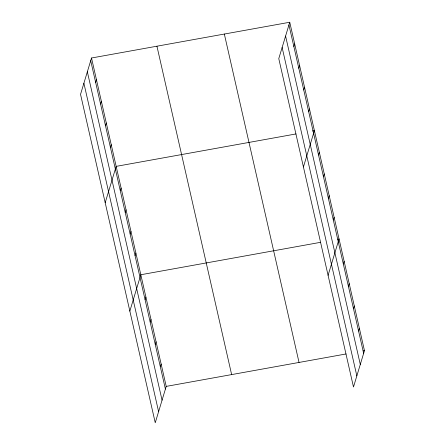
<?xml version="1.0" encoding="UTF-8"?>
<svg xmlns="http://www.w3.org/2000/svg" width="445" height="445" viewBox="0 0 445 445"><rect width="100%" height="100%" fill="white"/><g stroke="black" fill="none" stroke-linecap="round" stroke-linejoin="round"><path stroke-width="0.67" d="M91.514 58L80.539 94.351L155.249 422.75L166.224 386.394L91.514 58L289.751 22.25L364.461 350.649L353.486 387L278.776 58.607L289.751 22.25M95.636 82.364L96.448 79.672M100.564 104.041L101.377 101.349M105.493 125.713L106.311 123.02M110.427 147.39L111.239 144.697M105.192 202.725L116.167 166.369L296.008 133.939M120.289 190.738L121.101 188.046M125.217 212.41L126.03 209.717M130.151 234.087L130.964 231.394M135.08 255.758L135.892 253.066M129.845 311.094L140.826 274.743L320.661 242.308M145.092 299.763L145.904 297.071M150.171 322.097L150.983 319.404M155.249 344.424L156.061 341.732M160.334 366.758L161.146 364.066M293.867 46.619L294.685 43.922M298.801 68.291L299.613 65.599M303.729 89.968L304.547 87.27M308.663 111.639L309.475 108.947M303.429 166.975L314.404 130.619L312.362 130.991M318.525 154.988L319.338 152.296M323.454 176.665L324.266 173.967M328.382 198.337L329.2 195.644M333.316 220.014L334.128 217.316M328.082 275.344L339.057 238.993L337.694 239.238M343.329 264.019L344.141 261.321M348.407 286.346L349.219 283.654M353.486 308.68L354.298 305.988M358.564 331.008L359.382 328.315M166.224 386.394L346.06 353.964M363.098 350.894L364.461 350.649M288.939 24.942L363.648 353.341M285.584 36.051L360.294 364.449M282.13 47.498L356.84 375.892M224.336 34.048L299.04 362.447M156.935 46.202L231.639 374.601M90.702 60.692L165.412 389.091M87.348 71.801L162.058 400.2M83.894 83.243L158.604 411.642"/></g></svg>
